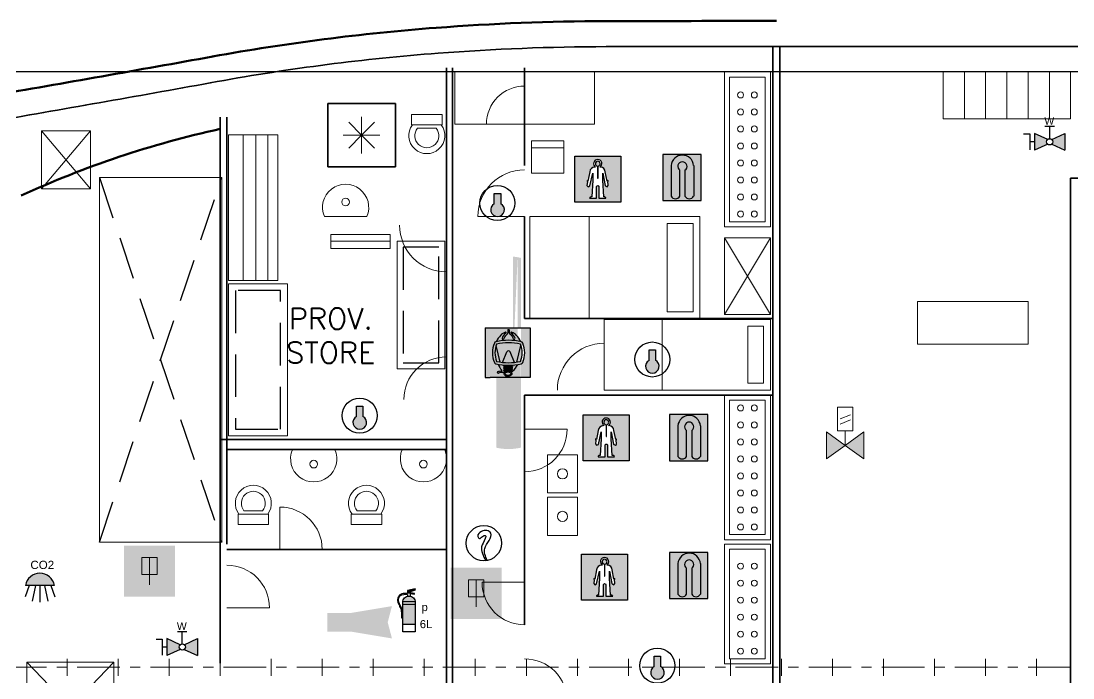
# Model space of a CAD drawing. Header units: millimetres. Extents: x -5000 to 92500, y -73000 to 27580.
# Drawn here: x 5459 to 17827, y -27125 to -19401 of the extents above; entities that cross this region are included whole.
import ezdxf
from ezdxf.enums import TextEntityAlignment as Align

# ---------------------------------------------------------------- set-up
doc = ezdxf.new("R2010")
doc.units = ezdxf.units.MM
doc.linetypes.add('CENTER_S', pattern=[860, 500, -120, 120, -120])
doc.linetypes.add('DASHED_S', pattern=[750, 500, -250])
for name, color, linetype, lineweight in [('CENTER', 1, 'CENTER_S', 18), ('DASHED', 8, 'DASHED_S', 25), ('DETAIL', 9, 'Continuous', 13), ('DOOR', 4, 'Continuous', 18), ('FRAMES', 7, 'Continuous', 18), ('HULL', 7, 'Continuous', 50), ('STAIR', 6, 'Continuous', 18), ('STRUCT', 7, 'Continuous', 35), ('SYM-FF', 1, 'Continuous', 18), ('SYM-LSA', 3, 'Continuous', 18), ('TEXT', 7, 'Continuous', 18)]:
    doc.layers.add(name, color=color, linetype=linetype, lineweight=lineweight)
for name, color, linetype in [('dotted', 140, 'Continuous'), ('FIRE LINE', 1, 'Continuous'), ('HATCH', 1, 'Continuous'), ('INER2', 151, 'Continuous'), ('out line', 230, 'Continuous'), ('SYMBOL', 31, 'Continuous'), ('VENT', 210, 'Continuous')]:
    doc.layers.add(name, color=color, linetype=linetype)
doc.styles.add('ARIAL', font='arial.ttf')
doc.styles.add('ROMANS', font='romans.shx')
picture_1 = doc.add_image_def('image1.png', size_in_pixel=(1175, 900))
picture_2 = doc.add_image_def('image6.png', size_in_pixel=(4825, 900))

# ---------------------------------------------------------------- blocks, each defined once
blk = doc.blocks.new('C0')
at = {"layer": 'HATCH'}
blk.add_hatch(color=253, dxfattribs=at).paths.add_polyline_path([(1941.967, -4087.553), (1942.782, -4087.553, 0.842142)])
at = {"layer": 'dotted', "color": 6}
for p, q in [((1942.07, -4087.553), (1941.958, -4087.873)), ((1942.782, -4087.553), (1941.967, -4087.553)), ((1942.249, -4087.553), (1942.154, -4087.997)), ((1942.375, -4087.553), (1942.375, -4088.027)), ((1942.501, -4087.553), (1942.6, -4087.997)), ((1942.68, -4087.553), (1942.792, -4087.873))]:
    blk.add_line(p, q, dxfattribs=at)
blk.add_arc((1942.375, -4087.623), 0.414, 9.7957, 170.2043, dxfattribs=at)
at = {"layer": 'dotted', "color": 6, "style": 'ARIAL'}
blk.add_text('CO2', height=0.233, dxfattribs=at).set_placement((1942.108, -4087.088))
blk = doc.blocks.new('FPR-SPACE PROTECTED BY CO2')
at = {"layer": 'VENT', "color": 6, "xscale": 0.45989954711139, "yscale": 0.45989954711139}
blk.add_blockref('C0', (-893.297, 1879.866), dxfattribs=at)
blk = doc.blocks.new('hyd')
at = {"layer": 'FIRE LINE'}
for color, points in [(1, [(1942.494, -4114.805), (1942.122, -4114.633), (1942.122, -4115.111), (1942.494, -4114.939, -0.219445), (1942.463, -4114.872, -0.219445)]), (80, [(1942.608, -4114.805, -0.219445), (1942.639, -4114.872, -0.219445), (1942.608, -4114.939), (1942.981, -4115.111), (1942.981, -4114.633)])]:
    blk.add_hatch(color=color, dxfattribs=at).paths.add_polyline_path(points)
at = {"layer": 'dotted', "color": 6}
for p, q in [((1941.816, -4114.646), (1941.99, -4114.646)), ((1941.99, -4114.646), (1941.99, -4115.098)), ((1942.122, -4114.633), (1942.122, -4115.111)), ((1942.495, -4114.805), (1942.122, -4114.633)), ((1942.418, -4114.43), (1942.686, -4114.43)), ((1942.552, -4114.784), (1942.552, -4114.43)), ((1942.609, -4114.805), (1942.981, -4114.633)), ((1942.981, -4114.633), (1942.981, -4115.111)), ((1942.109, -4114.872), (1941.99, -4114.872)), ((1942.495, -4114.939), (1942.122, -4115.111)), ((1942.609, -4114.939), (1942.981, -4115.111))]:
    blk.add_line(p, q, dxfattribs=at)
blk.add_circle((1942.552, -4114.872), 0.088, dxfattribs=at)
at = {"layer": 'dotted', "color": 6, "style": 'ARIAL'}
blk.add_text('W', height=0.212, dxfattribs=at).set_placement((1942.4, -4114.388))
blk = doc.blocks.new('FPR-WATER FIRE HYDRANT')
at = {"layer": 'VENT', "color": 2, "xscale": 0.45989954711139, "yscale": 0.45989954711139}
blk.add_blockref('hyd', (-893.308, 1892.371), dxfattribs=at)
blk = doc.blocks.new('ES')
at = {"layer": 'INER2'}
h = blk.add_hatch(color=80, dxfattribs=at)
h.paths.add_polyline_path([(-2246.813, -1004.016), (-2247.461, -1004.016), (-2247.461, -1004.11, -0.745878), (-2247.4, -1004.323), (-2247.381, -1004.323, -0.396303), (-2247.252, -1004.457), (-2247.197, -1004.716), (-2247.173, -1004.698), (-2247.173, -1004.716), (-2247.181, -1004.743), (-2247.17, -1004.826, -0.213975), (-2247.178, -1004.852), (-2247.2, -1004.877), (-2247.239, -1004.859, -0.173132), (-2247.255, -1004.843), (-2247.324, -1004.497), (-2247.324, -1004.693), (-2247.294, -1005.167), (-2247.266, -1005.167, -0.414214), (-2247.233, -1005.201), (-2247.233, -1005.204), (-2247.428, -1005.204), (-2247.428, -1004.879, 0.414214), (-2247.461, -1004.846), (-2247.461, -1005.312), (-2246.813, -1005.312)])
h.paths.add_polyline_path([(-2247.544, -1004.323), (-2247.525, -1004.323, -0.753356), (-2247.461, -1004.11), (-2247.461, -1004.016), (-2248.109, -1004.016), (-2248.109, -1005.312), (-2247.461, -1005.312), (-2247.461, -1004.846, 0.433898), (-2247.497, -1004.879), (-2247.497, -1005.204), (-2247.692, -1005.204), (-2247.692, -1005.201, -0.414214), (-2247.659, -1005.167), (-2247.631, -1005.167), (-2247.601, -1004.693), (-2247.601, -1004.497), (-2247.686, -1004.854), (-2247.736, -1004.877), (-2247.768, -1004.84), (-2247.755, -1004.743), (-2247.763, -1004.716), (-2247.763, -1004.698), (-2247.739, -1004.716), (-2247.69, -1004.457, -0.371875)])
h.paths.add_polyline_path([(-2247.461, -1004.155, 0.961276), (-2247.469, -1004.297), (-2247.469, -1004.632), (-2247.461, -1004.632)])
h.paths.add_polyline_path([(-2247.461, -1004.155), (-2247.461, -1004.632), (-2247.456, -1004.632), (-2247.456, -1004.297, 0.946434)])
at = {"layer": 'dotted', "color": 6}
blk.add_line((-2247.69, -1005.203), (-2247.495, -1005.203), dxfattribs=at)
blk.add_lwpolyline([(-2248.108, -1005.311), (-2248.108, -1004.015), (-2246.812, -1004.015), (-2246.812, -1005.311)], close=True, dxfattribs=at)
for points in [[(-2247.198, -1004.876), (-2247.176, -1004.851, 0.213975), (-2247.168, -1004.825), (-2247.179, -1004.742), (-2247.172, -1004.715), (-2247.172, -1004.697), (-2247.195, -1004.715), (-2247.25, -1004.456, 0.396303), (-2247.379, -1004.322), (-2247.398, -1004.322, 3.422223), (-2247.523, -1004.322), (-2247.543, -1004.322, 0.371875), (-2247.689, -1004.456), (-2247.737, -1004.715), (-2247.761, -1004.697), (-2247.761, -1004.715), (-2247.753, -1004.742), (-2247.766, -1004.839), (-2247.734, -1004.876), (-2247.684, -1004.853), (-2247.6, -1004.496), (-2247.6, -1004.692), (-2247.63, -1005.166), (-2247.657, -1005.166, 0.414214), (-2247.69, -1005.2), (-2247.69, -1005.203), (-2247.495, -1005.203), (-2247.495, -1004.878, -0.414214), (-2247.462, -1004.845), (-2247.46, -1004.845, -0.414214), (-2247.426, -1004.878), (-2247.426, -1005.203), (-2247.231, -1005.203), (-2247.231, -1005.2, 0.414214), (-2247.264, -1005.166), (-2247.292, -1005.166), (-2247.322, -1004.692), (-2247.322, -1004.496), (-2247.253, -1004.842, 0.173132), (-2247.237, -1004.858)], [(-2247.454, -1004.631), (-2247.454, -1004.296, 21.146031), (-2247.467, -1004.296), (-2247.467, -1004.631)]]:
    blk.add_lwpolyline(points, format="xyb", close=True, dxfattribs=at)
blk = doc.blocks.new('FPR-IMMERSION SUIT')
at = {"layer": 'dotted', "color": 1, "xscale": 0.45989954711139, "yscale": 0.45989954711139}
blk.add_blockref('ES', (1033.606, 462.044), dxfattribs=at)
blk = doc.blocks.new('RELIEF_VALVE')
at = {"true_color": 0xe1232d}
h = blk.add_hatch(color=7, dxfattribs=at)
h.dxf.hatch_style = 1
h.paths.add_polyline_path([(-220, 30), (0, -130), (-220, -290)])
at = {"true_color": 0x6eb432}
h = blk.add_hatch(color=7, dxfattribs=at)
h.dxf.hatch_style = 1
h.paths.add_polyline_path([(220, 30), (0, -130), (220, -290)])
for p, q in [((-60, 180), (60, 230)), ((-60, 120), (60, 170)), ((0, -130), (0, 40))]:
    blk.add_line(p, q)
for points in [[(-90, 40), (90, 40), (90, 320), (-90, 320)], [(-220, 30), (0, -130), (-220, -290)], [(220, 30), (0, -130), (220, -290)]]:
    blk.add_lwpolyline(points, close=True)
blk = doc.blocks.new('FIRE_ALARM_HORN')
at = {"true_color": 0xe1232d}
h = blk.add_hatch(color=7, dxfattribs=at)
h.dxf.hatch_style = 1
h.paths.add_polyline_path([(-380, -110), (-380, 110), (-100, 110), (380, 190), (330, 0), (380, -190), (-100, -110)])
blk = doc.blocks.new('heat detector')
at = {"layer": 'INER2'}
blk.add_hatch(color=242, dxfattribs=at).paths.add_polyline_path([(3383.561, -6499.341), (3383.561, -6499.133), (3383.431, -6499.133), (3383.431, -6499.343, 4.002369)])
at = {"layer": 'INER2', "color": 240}
blk.add_lwpolyline([(3383.431, -6499.343), (3383.431, -6499.133), (3383.561, -6499.133), (3383.561, -6499.341)], dxfattribs=at)
at = {"layer": 'INER2', "color": 7}
blk.add_circle((3383.495, -6499.326), 0.352, dxfattribs=at)
at = {"layer": 'INER2', "color": 240}
blk.add_arc((3383.498, -6499.463), 0.137, 118.8949, 62.7819, dxfattribs=at)
blk = doc.blocks.new('FPR-TEMPERATURE DETECTOR')
at = {"layer": 'INER2', "color": 3, "xscale": 0.64519499421843, "yscale": 0.64519499421843}
blk.add_blockref('heat detector', (-2183.014, 4193.332), dxfattribs=at)
blk = doc.blocks.new('SM')
at = {"layer": 'dotted', "color": 6}
blk.add_circle((1942.533, -4084.514), 0.497, dxfattribs=at)
blk.add_spline([(1942.625, -4085.002), (1942.557, -4084.663), (1942.684, -4084.436), (1942.73, -4084.229), (1942.622, -4084.157), (1942.464, -4084.188), (1942.365, -4084.322), (1942.408, -4084.384), (1942.498, -4084.325), (1942.582, -4084.303), (1942.575, -4084.381), (1942.47, -4084.616), (1942.59, -4085.008)], degree=3, dxfattribs=at)
blk = doc.blocks.new('FPR-SMOKE DETECTOR')
at = {"layer": 'VENT', "color": 6, "xscale": 0.45989954711139, "yscale": 0.45989954711139}
blk.add_blockref('SM', (-893.37, 1878.466), dxfattribs=at)
blk = doc.blocks.new('POW 6KG')
at = {"layer": 'SYMBOL'}
h = blk.add_hatch(color=256, dxfattribs=at)
edge = h.paths.add_edge_path()
edge.add_line((-2247.42, -963.619), (-2247.303, -963.631))
edge.add_line((-2247.303, -963.631), (-2247.303, -963.619))
edge.add_line((-2247.303, -963.619), (-2247.42, -963.597))
edge.add_line((-2247.42, -963.597), (-2247.42, -963.559))
edge.add_line((-2247.42, -963.559), (-2247.279, -963.514))
edge.add_line((-2247.279, -963.514), (-2247.29, -963.483))
edge.add_line((-2247.29, -963.483), (-2247.501, -963.528))
edge.add_line((-2247.501, -963.528), (-2247.501, -963.615))
h = blk.add_hatch(color=1, dxfattribs=at)
edge = h.paths.add_edge_path()
edge.add_line((-2247.284, -963.924), (-2247.634, -963.924))
edge.add_line((-2247.634, -963.924), (-2247.634, -964.082))
edge.add_arc((-2248.466, -964.172), 0.837, 353.7735, 366.2265, ccw=False)
edge.add_line((-2247.634, -964.263), (-2247.634, -964.482))
edge.add_line((-2247.634, -964.482), (-2247.284, -964.482))
edge.add_line((-2247.284, -964.482), (-2247.284, -963.924))
h.paths.add_polyline_path([(-2247.284, -964.696), (-2247.634, -964.696)])
edge = h.paths.add_edge_path()
edge.add_arc((-2247.459, -963.864), 0.175, 90, 172.15)
edge.add_line((-2247.632, -963.84), (-2247.285, -963.84))
edge.add_arc((-2247.459, -963.864), 0.175, 7.85, 90)
at = {"layer": 'dotted', "color": 6}
for points in [[(-2247.29, -963.483), (-2247.501, -963.528)], [(-2247.501, -963.526), (-2247.501, -963.613)], [(-2247.42, -963.559), (-2247.279, -963.513)], [(-2247.42, -963.595), (-2247.42, -963.557)], [(-2247.279, -963.513), (-2247.29, -963.483)], [(-2247.634, -963.839), (-2247.287, -963.839)], [(-2247.501, -963.639), (-2247.501, -963.693)], [(-2247.303, -963.617), (-2247.42, -963.595)], [(-2247.42, -963.617), (-2247.303, -963.629)], [(-2247.42, -963.693), (-2247.42, -963.617)], [(-2247.303, -963.629), (-2247.303, -963.617)], [(-2247.285, -963.924), (-2247.636, -963.924)], [(-2247.67, -964.302), (-2247.643, -964.302)], [(-2247.636, -964.482), (-2247.285, -964.482)]]:
    blk.add_lwpolyline(points, dxfattribs=at)
blk.add_lwpolyline([(-2247.285, -964.695), (-2247.636, -964.695), (-2247.636, -963.863, -0.414214), (-2247.46, -963.688), (-2247.46, -963.688, -0.414214), (-2247.285, -963.863)], format="xyb", close=True, dxfattribs=at)
blk.add_lwpolyline([(-2247.501, -963.693, -0.106872), (-2247.42, -963.693)], format="xyb", dxfattribs=at)
for points, knots in [([(-2247.501, -963.613), (-2247.514, -963.612), (-2247.527, -963.611), (-2247.568, -963.609), (-2247.595, -963.609), (-2247.649, -963.617), (-2247.676, -963.625), (-2247.712, -963.647), (-2247.724, -963.658), (-2247.745, -963.681), (-2247.753, -963.694), (-2247.769, -963.724), (-2247.776, -963.742), (-2247.782, -963.778), (-2247.783, -963.796), (-2247.777, -963.847), (-2247.767, -963.878), (-2247.746, -963.928), (-2247.736, -963.948), (-2247.719, -963.986), (-2247.71, -964.004), (-2247.696, -964.041), (-2247.689, -964.06), (-2247.68, -964.099), (-2247.677, -964.119), (-2247.67, -964.181), (-2247.669, -964.224), (-2247.67, -964.279), (-2247.67, -964.29), (-2247.67, -964.302)], [0.027104, 0.027104, 0.027104, 0.027104, 0.680846, 0.680846, 2.042538, 2.042538, 3.40423, 3.40423, 4.126415, 4.126415, 4.848601, 4.848601, 5.718136, 5.718136, 6.587672, 6.587672, 8.218711, 8.218711, 9.364028, 9.364028, 10.509345, 10.509345, 11.716642, 11.716642, 12.923939, 12.923939, 15.338534, 15.338534, 15.957922, 15.957922, 15.957922, 15.957922]), ([(-2247.643, -964.302), (-2247.642, -964.217), (-2247.64, -964.092), (-2247.717, -963.926), (-2247.781, -963.79), (-2247.688, -963.628), (-2247.575, -963.635), (-2247.501, -963.639)], [0, 0, 0, 0, 297.944458, 438.105277, 661.865253, 788.691466, 1028.865984, 1028.865984, 1028.865984, 1028.865984])]:
    blk.add_open_spline(points, degree=3, knots=knots, dxfattribs=at)
at = {"layer": 'dotted', "color": 6, "style": 'ARIAL'}
for s, height, p in [('p', 0.226, (-2247.106, -964.11)), ('6L', 0.2257, (-2247.155, -964.591))]:
    blk.add_text(s, height=height, dxfattribs=at).set_placement(p)
blk = doc.blocks.new('FPR-FIRE EXTINGUISHER (POWDER)')
at = {"layer": 'dotted', "color": 51, "xscale": 0.45989954711139, "yscale": 0.45989954711139}
blk.add_blockref('POW 6KG', (1033.573, 443.384), dxfattribs=at)
blk = doc.blocks.new('EEB DEVICE')
h = blk.add_hatch(color=102)
h.paths.add_polyline_path([(-2246.729, -957.206), (-2247.994, -957.206), (-2247.994, -958.606), (-2247.852, -958.606), (-2246.871, -958.606), (-2246.729, -958.606)])
edge = h.paths.add_edge_path()
edge.add_arc((-2247.336, -959.091), 1.535, 282.7974, 283.439, ccw=False)
edge.add_arc((-2246.994, -957.66), 0.0636, 283.439, 336.9608, ccw=False)
edge.add_arc((-2247.58, -957.91), 0.701, 336.9608, 360, ccw=False)
edge.add_arc((-2247.58, -957.91), 0.701, 360, 383.0392, ccw=False)
edge.add_arc((-2246.994, -958.159), 0.0636, 23.0392, 76.561, ccw=False)
edge.add_arc((-2247.336, -956.729), 1.535, 76.561, 80.3432, ccw=False)
edge.add_arc((-2247.556, -958.024), 0.525, 24.4443, 51.1224, ccw=False)
edge.add_arc((-2247.241, -958.415), 0.0228, 51.1224, 129.7385, ccw=False)
at = {"layer": 'SYMBOL'}
h = blk.add_hatch(color=256, dxfattribs=at)
edge = h.paths.add_edge_path()
edge.add_arc((-2247.336, -956.729), 1.535, 80.3432, 85.3109, ccw=False)
edge.add_line((-2247.21, -958.258), (-2247.217, -958.299))
h = blk.add_hatch(color=256, dxfattribs=at)
edge = h.paths.add_edge_path()
edge.add_arc((-2247.671, -957.909), 0.745, 24.9546, 41.0689)
edge.add_arc((-2247.336, -957.611), 0.296, 40.2148, 72.7798)
edge.add_arc((-2247.253, -957.343), 0.0161, 72.7798, 239.3661)
edge.add_arc((-2247.381, -957.559), 0.235, 300.6339, 346.1202, ccw=False)
edge.add_arc((-2247.176, -957.508), 0.0236, 346.1202, 523.1967, ccw=False)
edge.add_arc((-2247.423, -957.583), 0.235, 16.8033, 57.7271)
edge.add_arc((-2247.276, -957.35), 0.0407, 122.2729, 180, ccw=False)
edge.add_line((-2247.317, -957.35), (-2247.317, -957.267))
edge.add_arc((-2247.328, -957.267), 0.0114, 0, 90)
edge.add_line((-2247.328, -957.256), (-2247.343, -957.256))
edge.add_arc((-2247.343, -957.267), 0.0114, 90, 180)
edge.add_line((-2247.355, -957.267), (-2247.355, -957.35))
edge.add_arc((-2247.396, -957.35), 0.0407, 360, 417.7271, ccw=False)
edge.add_arc((-2247.249, -957.583), 0.235, 122.2729, 163.1967)
edge.add_arc((-2247.496, -957.508), 0.0236, 16.8033, 193.8798, ccw=False)
edge.add_arc((-2247.291, -957.559), 0.235, 193.8798, 239.3661, ccw=False)
edge.add_arc((-2247.419, -957.343), 0.0161, 300.6339, 467.2202)
edge.add_arc((-2247.336, -957.611), 0.296, 107.2202, 139.7852)
edge.add_arc((-2247, -957.909), 0.745, 138.9311, 155.0454)
edge.add_arc((-2247.336, -959.091), 1.535, 257.2026, 270, ccw=False)
edge.add_arc((-2247.336, -959.091), 1.535, 270, 282.7974, ccw=False)
h = blk.add_hatch(color=256, dxfattribs=at)
h.paths.add_polyline_path([(-2247.504, -958.181, 0.028926), (-2247.336, -958.19, 0.028926), (-2247.167, -958.181), (-2247.289, -957.887, 0.666938), (-2247.382, -957.887)])
h.paths.add_polyline_path([(-2247.684, -957.702, 0.084667), (-2247.719, -957.91, 0.098986), (-2247.671, -958.151, 0.017455), (-2247.571, -958.171)])
h.paths.add_polyline_path([(-2246.952, -957.91, 0.084667), (-2246.988, -957.702), (-2247.101, -958.171, 0.017455), (-2247.001, -958.151, 0.098986)])
at = {"layer": 'dotted', "color": 6}
for p, q in [((-2247.993, -957.206), (-2246.728, -957.206)), ((-2247.993, -957.206), (-2247.993, -958.606)), ((-2247.354, -957.267), (-2247.354, -957.35)), ((-2247.342, -957.256), (-2247.327, -957.256)), ((-2247.316, -957.267), (-2247.316, -957.35)), ((-2246.728, -957.206), (-2246.728, -958.606)), ((-2247.57, -958.172), (-2247.683, -957.702)), ((-2247.503, -958.181), (-2247.381, -957.888)), ((-2247.166, -958.181), (-2247.288, -957.888)), ((-2247.1, -958.172), (-2246.987, -957.702)), ((-2247.469, -958.29), (-2247.469, -958.258)), ((-2247.469, -958.325), (-2247.469, -958.315)), ((-2247.469, -958.368), (-2247.469, -958.358)), ((-2247.468, -958.414), (-2247.468, -958.403)), ((-2247.231, -958.406), (-2247.232, -958.415)), ((-2247.226, -958.374), (-2247.225, -958.364)), ((-2247.221, -958.331), (-2247.221, -958.321)), ((-2247.216, -958.299), (-2247.209, -958.258)), ((-2247.993, -958.606), (-2247.851, -958.606)), ((-2246.87, -958.606), (-2247.851, -958.606)), ((-2246.728, -958.606), (-2246.87, -958.606))]:
    blk.add_line(p, q, dxfattribs=at)
for points in [[(-2247.735, -958.184, 0.237873), (-2247.691, -958.221, 0.058706), (-2247.335, -958.263, 0.058706), (-2246.978, -958.221, 0.237873), (-2246.934, -958.184, 0.100868), (-2246.878, -957.91, 0.100868), (-2246.934, -957.636, 0.237873), (-2246.978, -957.599, 0.058706), (-2247.335, -957.557, 0.058706), (-2247.691, -957.599, 0.237873), (-2247.735, -957.636, 0.100868), (-2247.791, -957.91, 0.100868)], [(-2247.67, -958.152, 0.0579), (-2247.335, -958.191, 0.0579), (-2246.999, -958.152, 0.098986), (-2246.951, -957.91, 0.098986), (-2246.999, -957.669, 0.0579), (-2247.335, -957.63, 0.0579), (-2247.67, -957.669, 0.098986), (-2247.718, -957.91, 0.098986)]]:
    blk.add_lwpolyline(points, format="xyb", close=True, dxfattribs=at)
for centre, radius, start, end in [((-2247.335, -957.611), 0.296, 107.2202, 139.7852), ((-2247.418, -957.343), 0.0161, 300.6339, 107.2202), ((-2247.342, -957.267), 0.0114, 90, 180), ((-2247.327, -957.267), 0.0114, 0, 90), ((-2247.252, -957.343), 0.0161, 72.7798, 239.3661), ((-2247.335, -957.611), 0.296, 40.2148, 72.7798), ((-2246.999, -957.909), 0.745, 138.9311, 155.0454), ((-2247.495, -957.508), 0.0236, 166.1202, 343.1967), ((-2247.29, -957.559), 0.235, 120.6339, 166.1202), ((-2247.247, -957.583), 0.235, 122.2729, 163.1967), ((-2247.394, -957.35), 0.0407, 302.2729, 0), ((-2247.275, -957.35), 0.0407, 180, 237.7271), ((-2247.422, -957.583), 0.235, 16.8033, 57.7271), ((-2247.379, -957.559), 0.235, 13.8798, 59.3661), ((-2247.175, -957.508), 0.0236, 196.8033, 13.8798), ((-2247.67, -957.909), 0.745, 24.9546, 41.0689), ((-2247.335, -957.907), 0.0506, 22.5984, 157.4016), ((-2247.627, -958.465), 0.0245, 131.4019, 303.6254), ((-2247.638, -958.453), 0.00886, 110.2386, 131.4019), ((-2247.577, -958.618), 0.185, 80.8751, 110.2386), ((-2246.913, -957.909), 0.787, 204.5094, 218.6737), ((-2247.514, -958.717), 0.252, 88.654, 113.1759), ((-2247.544, -958.414), 0.022, 260.8751, 38.6737), ((-2247.507, -958.401), 0.0639, 268.654, 318.3835), ((-2247.464, -958.315), 0.00504, 113.8279, 180.4862), ((-2247.464, -958.325), 0.00504, 180.4862, 294.7687), ((-2247.464, -958.357), 0.00504, 118.6274, 180.4862), ((-2247.464, -958.368), 0.00504, 180.4862, 300.1175), ((-2247.463, -958.403), 0.00504, 126.7251, 180.4862), ((-2247.463, -958.414), 0.00504, 180.4862, 309.4368), ((-2247.24, -958.415), 0.0228, 230.2615, 308.8776), ((-2247.238, -958.414), 0.00642, 230.1003, 352.2772), ((-2247.231, -958.373), 0.00504, 237.2063, 352.2772), ((-2247.236, -958.406), 0.00504, 352.2772, 51.5145), ((-2247.227, -958.331), 0.00504, 241.5522, 0), ((-2247.23, -958.363), 0.00504, 352.2772, 58.4878), ((-2247.555, -958.025), 0.525, 308.8776, 335.5557), ((-2247.227, -958.321), 0.00504, 0, 62.5298)]:
    blk.add_arc(centre, radius, start, end, dxfattribs=at)
blk.add_ellipse((-2247.351, -958.499), major_axis=(0.0818, 0), ratio=0.603752, dxfattribs=at)
for points, knots in [([(-2247.216, -958.299), (-2247.245, -958.284), (-2247.273, -958.276), (-2247.338, -958.266), (-2247.375, -958.266), (-2247.431, -958.277), (-2247.45, -958.282), (-2247.469, -958.29)], [7.148644, 7.148644, 7.148644, 7.148644, 7.583437, 7.583437, 8.173653, 8.173653, 8.461241, 8.461241, 8.461241, 8.461241]), ([(-2247.224, -958.316), (-2247.254, -958.301), (-2247.284, -958.293), (-2247.351, -958.285), (-2247.389, -958.286), (-2247.44, -958.3), (-2247.453, -958.304), (-2247.466, -958.31)], [7.146617, 7.146617, 7.146617, 7.146617, 7.643057, 7.643057, 8.27089, 8.27089, 8.485175, 8.485175, 8.485175, 8.485175]), ([(-2247.227, -958.359), (-2247.228, -958.358), (-2247.229, -958.357), (-2247.267, -958.335), (-2247.304, -958.327), (-2247.378, -958.324), (-2247.416, -958.329), (-2247.457, -958.348), (-2247.462, -958.351), (-2247.466, -958.353)], [7.053159, 7.053159, 7.053159, 7.053159, 7.073403, 7.073403, 7.78673, 7.78673, 8.500057, 8.500057, 8.587709, 8.587709, 8.587709, 8.587709]), ([(-2247.232, -958.402), (-2247.242, -958.394), (-2247.251, -958.389), (-2247.284, -958.373), (-2247.307, -958.367), (-2247.356, -958.362), (-2247.38, -958.364), (-2247.425, -958.375), (-2247.447, -958.384), (-2247.466, -958.399)], [6.93153, 6.93153, 6.93153, 6.93153, 7.164429, 7.164429, 7.705806, 7.705806, 8.247183, 8.247183, 8.740097, 8.740097, 8.740097, 8.740097]), ([(-2247.24, -958.499), (-2247.24, -958.487), (-2247.244, -958.474), (-2247.257, -958.455), (-2247.266, -958.446), (-2247.299, -958.425), (-2247.329, -958.419), (-2247.388, -958.422), (-2247.417, -958.43), (-2247.45, -958.459), (-2247.459, -958.473), (-2247.465, -958.506), (-2247.46, -958.524), (-2247.44, -958.55), (-2247.427, -958.559), (-2247.384, -958.579), (-2247.349, -958.581), (-2247.296, -958.57), (-2247.276, -958.561), (-2247.249, -958.534), (-2247.24, -958.517), (-2247.24, -958.499)], [0, 0, 0, 0, 0.379825, 0.379825, 0.75965, 0.75965, 1.645797, 1.645797, 2.531943, 2.531943, 3.045577, 3.045577, 3.559212, 3.559212, 4.072846, 4.072846, 5.060809, 5.060809, 5.725486, 5.725486, 6.283185, 6.283185, 6.283185, 6.283185]), ([(-2247.229, -958.336), (-2247.262, -958.318), (-2247.295, -958.31), (-2247.365, -958.304), (-2247.403, -958.307), (-2247.448, -958.323), (-2247.455, -958.326), (-2247.462, -958.329)], [7.123347, 7.123347, 7.123347, 7.123347, 7.712327, 7.712327, 8.383343, 8.383343, 8.507126, 8.507126, 8.507126, 8.507126]), ([(-2247.234, -958.377), (-2247.238, -958.375), (-2247.242, -958.372), (-2247.28, -958.352), (-2247.315, -958.345), (-2247.386, -958.344), (-2247.421, -958.351), (-2247.457, -958.37), (-2247.459, -958.371), (-2247.461, -958.372)], [7.029225, 7.029225, 7.029225, 7.029225, 7.115525, 7.115525, 7.847612, 7.847612, 8.579699, 8.579699, 8.618124, 8.618124, 8.618124, 8.618124]), ([(-2247.242, -958.419), (-2247.254, -958.409), (-2247.267, -958.402), (-2247.303, -958.387), (-2247.328, -958.383), (-2247.378, -958.383), (-2247.404, -958.388), (-2247.438, -958.403), (-2247.45, -958.41), (-2247.46, -958.418)], [6.909782, 6.909782, 6.909782, 6.909782, 7.254871, 7.254871, 7.870801, 7.870801, 8.486731, 8.486731, 8.789435, 8.789435, 8.789435, 8.789435]), ([(-2247.254, -958.433), (-2247.265, -958.424), (-2247.277, -958.418), (-2247.31, -958.404), (-2247.334, -958.401), (-2247.381, -958.402), (-2247.404, -958.407), (-2247.438, -958.424), (-2247.45, -958.432), (-2247.459, -958.443)], [6.913286, 6.913286, 6.913286, 6.913286, 7.277458, 7.277458, 7.904956, 7.904956, 8.543937, 8.543937, 8.927274, 8.927274, 8.927274, 8.927274])]:
    blk.add_open_spline(points, degree=3, knots=knots, dxfattribs=at)
blk = doc.blocks.new('FPR-EMERGENCY ESCAPE B.DEVICE')
at = {"layer": 'dotted', "color": 51, "xscale": 0.45989954711139, "yscale": 0.45989954711139}
blk.add_blockref('EEB DEVICE', (1033.56, 440.541), dxfattribs=at)
blk = doc.blocks.new('LJ')
at = {"layer": 'dotted'}
blk.add_hatch(color=51, dxfattribs=at).paths.add_polyline_path([(-2247.773, -989.98), (-2247.773, -990.848, 0.557077), (-2247.527, -990.848), (-2247.527, -990.115, -3.322169), (-2247.384, -990.115), (-2247.384, -990.848, 0.557077), (-2247.137, -990.848), (-2247.137, -989.98, 0.92057)])
at = {"layer": 'out line'}
h = blk.add_hatch(color=80, dxfattribs=at)
h.paths.add_polyline_path([(-2248.007, -990.966), (-2246.926, -990.966), (-2246.926, -989.667), (-2248.007, -989.667)])
h.paths.add_polyline_path([(-2247.137, -989.98), (-2247.137, -990.848, -0.557077), (-2247.384, -990.848), (-2247.384, -990.115, 3.322169), (-2247.527, -990.115), (-2247.527, -990.848, -0.557077), (-2247.773, -990.848), (-2247.773, -989.98, -0.92057)])
at = {"layer": 'dotted', "color": 6}
for p, q in [((-2246.925, -989.666), (-2248.005, -989.666)), ((-2248.005, -989.666), (-2248.005, -990.965)), ((-2246.925, -990.965), (-2246.925, -989.666)), ((-2247.771, -989.979), (-2247.771, -990.847)), ((-2247.525, -990.847), (-2247.525, -990.114)), ((-2247.382, -990.114), (-2247.382, -990.847)), ((-2247.135, -989.979), (-2247.135, -990.847)), ((-2248.005, -990.965), (-2246.925, -990.965))]:
    blk.add_line(p, q, dxfattribs=at)
for centre, radius, start, end in [((-2247.453, -990.006), 0.319, 4.7365, 175.2635), ((-2247.453, -990.006), 0.13, 303.5045, 236.4955), ((-2247.648, -990.77), 0.145, 211.7577, 328.2423), ((-2247.259, -990.77), 0.145, 211.7577, 328.2423)]:
    blk.add_arc(centre, radius, start, end, dxfattribs=at)
blk = doc.blocks.new('FPR-LIFE JAKET')
at = {"layer": 'dotted', "color": 51, "xscale": 0.45989954711139, "yscale": 0.45989954711139}
blk.add_blockref('LJ', (1033.608, 455.446), dxfattribs=at)
blk = doc.blocks.new('MANUAL_CALL_POINT')
at = {"true_color": 0xe1232d}
h = blk.add_hatch(color=7, dxfattribs=at)
h.dxf.hatch_style = 1
h.paths.add_polyline_path([(-300, -300), (300, -300), (300, 300), (-300, 300)])
blk.add_line((0, 160), (0, -160))
blk.add_lwpolyline([(-90, -40), (90, -40), (90, 160), (-90, 160)], close=True)

msp = doc.modelspace()

# ---------------------------------------------------------------- linework, layer by layer
at = {"layer": 'CENTER'}
msp.add_line((-4200, -27000), (88200, -27000), dxfattribs=at)
at = {"layer": 'DASHED'}
for p, q in [((11380, -20615), (11380, -20000)), ((9860, -20370), (9065, -20370)), ((9065, -20370), (9065, -21115)), ((9860, -21115), (9860, -20370)), ((9065, -21115), (9860, -21115)), ((6380, -25530), (7820, -21240)), ((6380, -21240), (7820, -25530)), ((10370, -22060), (9950, -22060)), ((9950, -22060), (9950, -23420)), ((10370, -23420), (10370, -22060)), ((8510, -22570), (7980, -22570)), ((7980, -22570), (7980, -24200)), ((8510, -24200), (8510, -22570)), ((9950, -23420), (10370, -23420)), ((7980, -24200), (8510, -24200))]:
    msp.add_line(p, q, dxfattribs=at)
at = {"layer": 'DETAIL'}
for p, q in [((12200, -20000), (10560, -20000)), ((10560, -20000), (10560, -20615)), ((12200, -20615), (12200, -20000)), ((14270, -20000), (13730, -20000)), ((13730, -20000), (13730, -21820)), ((14270, -21820), (14270, -20000)), ((14210, -20060), (13790, -20060)), ((13790, -20060), (13790, -21760)), ((14210, -21760), (14210, -20060)), ((11380, -20615), (11380, -20165)), ((9462, -20742), (9462, -20528)), ((10050, -20500), (10410, -20500)), ((10050, -20620), (10050, -20500)), ((10410, -20500), (10410, -20620)), ((9462, -20742), (9311, -20591)), ((9462, -20742), (9614, -20591)), ((10410, -20620), (10050, -20620)), ((10060, -20620), (10400, -20620)), ((10560, -20615), (12200, -20615)), ((6275, -20690), (5700, -20690)), ((5700, -20690), (5700, -21375)), ((5700, -21375), (6275, -20690)), ((5700, -20690), (6275, -21375)), ((6275, -21375), (6275, -20690)), ((8480, -20740), (7900, -20740)), ((7900, -20740), (7900, -22450)), ((8070, -22450), (8070, -20740)), ((8220, -22450), (8220, -20740)), ((8360, -22450), (8360, -20740)), ((8480, -22450), (8480, -20740)), ((9462, -20742), (9248, -20742)), ((9462, -20742), (9311, -20894)), ((9462, -20742), (9677, -20742)), ((9462, -20742), (9462, -20957)), ((9462, -20742), (9614, -20894)), ((10120, -20660), (10340, -20660)), ((11840, -20810), (11460, -20810)), ((11460, -20810), (11460, -21190)), ((11460, -20890), (11840, -20890)), ((11840, -21190), (11840, -20810)), ((7820, -21240), (6380, -21240)), ((6380, -21240), (6380, -25530)), ((7820, -25530), (7820, -21240)), ((11460, -21190), (11840, -21190)), ((5700, -21375), (6275, -21375)), ((9525, -21700), (9025, -21700)), ((13440, -21700), (11440, -21700)), ((11440, -21700), (11440, -22900)), ((12140, -22900), (12140, -21700)), ((13440, -22900), (13440, -21700)), ((13790, -21760), (14210, -21760)), ((13360, -21780), (13056, -21780)), ((13056, -21780), (13056, -22820)), ((13360, -22820), (13360, -21780)), ((13730, -21820), (14270, -21820)), ((9800, -21910), (9100, -21910)), ((9100, -21910), (9100, -22075)), ((9100, -21990), (9800, -21990)), ((9800, -22075), (9800, -21910)), ((10440, -21990), (9880, -21990)), ((9880, -21990), (9880, -23490)), ((10440, -23490), (10440, -21990)), ((14270, -21950), (13730, -21950)), ((13730, -21950), (13730, -22850)), ((13730, -22850), (14270, -21950)), ((13730, -21950), (14270, -22850)), ((14270, -22850), (14270, -21950)), ((9100, -22075), (9800, -22075)), ((7900, -22450), (8480, -22450)), ((8590, -22490), (7900, -22490)), ((7900, -22490), (7900, -24280)), ((8590, -24280), (8590, -22490)), ((17300, -22700), (16000, -22700)), ((16000, -22700), (16000, -23200)), ((17300, -23200), (17300, -22700)), ((13056, -22820), (13360, -22820)), ((13730, -22850), (14270, -22850)), ((11440, -22900), (13440, -22900)), ((14270, -22910), (12315, -22910)), ((12315, -22910), (12315, -23740)), ((12999, -23740), (12999, -22910)), ((14190, -22990), (14004, -22990)), ((14004, -22990), (14004, -23660)), ((14190, -23660), (14190, -22990)), ((14270, -23740), (14270, -22910)), ((16000, -23200), (17300, -23200)), ((9880, -23490), (10440, -23490)), ((12315, -23740), (14270, -23740)), ((14004, -23660), (14190, -23660)), ((14270, -23800), (13730, -23800)), ((13730, -23800), (13730, -25500)), ((14210, -23860), (13790, -23860)), ((13790, -23860), (13790, -25440)), ((14210, -25440), (14210, -23860)), ((14270, -25500), (14270, -23800)), ((7900, -24280), (8590, -24280)), ((8650, -24440), (9150, -24440)), ((9940, -24440), (10440, -24440)), ((12000, -24500), (11650, -24500)), ((11650, -24500), (11650, -24950)), ((12000, -24950), (12000, -24500)), ((11650, -24950), (12000, -24950)), ((12000, -25000), (11650, -25000)), ((11650, -25000), (11650, -25450)), ((12000, -25450), (12000, -25000)), ((8010, -25320), (8010, -25200)), ((8010, -25200), (8370, -25200)), ((8360, -25200), (8020, -25200)), ((8300, -25160), (8080, -25160)), ((8370, -25200), (8370, -25320)), ((9340, -25320), (9340, -25200)), ((9340, -25200), (9700, -25200)), ((9690, -25200), (9350, -25200)), ((9630, -25160), (9410, -25160)), ((9700, -25200), (9700, -25320)), ((8370, -25320), (8010, -25320)), ((9700, -25320), (9340, -25320)), ((11650, -25450), (12000, -25450)), ((13790, -25440), (14210, -25440)), ((6380, -25530), (7820, -25530)), ((13730, -25500), (14270, -25500)), ((14270, -25550), (13730, -25550)), ((13730, -25550), (13730, -26960)), ((14270, -26960), (14270, -25550)), ((14210, -25610), (13790, -25610)), ((13790, -25610), (13790, -26900)), ((14210, -26900), (14210, -25610)), ((6550, -26940), (5525, -26940)), ((5525, -26940), (5525, -28000)), ((5525, -28000), (6550, -26940)), ((5525, -26940), (6550, -28000)), ((6550, -28000), (6550, -26940)), ((13730, -26960), (14270, -26960)), ((13790, -26900), (14210, -26900))]:
    msp.add_line(p, q, dxfattribs=at)
for centre, radius in [((13919, -20270), 35), ((14081, -20270), 35), ((13919, -20470), 35), ((14081, -20470), 35), ((13919, -20670), 35), ((14081, -20670), 35), ((13919, -20870), 35), ((14081, -20870), 35), ((13919, -21070), 35), ((14081, -21070), 35), ((13919, -21270), 35), ((14081, -21270), 35), ((9275, -21529), 45), ((13919, -21470), 35), ((14081, -21470), 35), ((13919, -21670), 35), ((14081, -21670), 35), ((13919, -23950), 35), ((14081, -23950), 35), ((13919, -24150), 35), ((14081, -24150), 35), ((13919, -24350), 35), ((14081, -24350), 35), ((8900, -24611), 45), ((10190, -24611), 45), ((13919, -24550), 35), ((14081, -24550), 35), ((11825, -24725), 60), ((13919, -24750), 35), ((14081, -24750), 35), ((13919, -24950), 35), ((14081, -24950), 35), ((11825, -25225), 60), ((13919, -25150), 35), ((14081, -25150), 35), ((13919, -25350), 35), ((14081, -25350), 35), ((13919, -25810), 35), ((14081, -25810), 35), ((13919, -26010), 35), ((14081, -26010), 35), ((13919, -26210), 35), ((14081, -26210), 35), ((13919, -26410), 35), ((14081, -26410), 35), ((13919, -26610), 35), ((14081, -26610), 35), ((13919, -26810), 35), ((14081, -26810), 35)]:
    msp.add_circle(centre, radius, dxfattribs=at)
for centre, radius, start, end in [((11380, -20615), 450, 90, 180), ((10230, -20748), 212, 143.1301, 36.8699), ((10230, -20749), 141, 141.1199, 38.8801), ((9275, -21592), 272, 336.6814, 203.3186), ((8900, -24548), 272, 156.6814, 23.3186), ((10190, -24548), 272, 156.6814, 23.3186), ((8190, -25072), 212, 323.1301, 216.8699), ((9520, -25072), 212, 323.1301, 216.8699), ((8190, -25071), 141, 321.1199, 218.8801), ((9520, -25071), 141, 321.1199, 218.8801)]:
    msp.add_arc(centre, radius, start, end, dxfattribs=at)
at = {"layer": 'DOOR'}
for p, q in [((11380, -21700), (10830, -21700)), ((10460, -21800), (10460, -22350)), ((12315, -23740), (12315, -23190)), ((10460, -23850), (10460, -23350)), ((11380, -24200), (11880, -24200)), ((8500, -25615), (8500, -25115)), ((11380, -26000), (10880, -26000)), ((7880, -26300), (8380, -26300))]:
    msp.add_line(p, q, dxfattribs=at)
for centre, radius, start, end in [((11380, -21700), 550, 90, 180), ((10460, -21800), 550, 180, 270), ((12315, -23740), 550, 90, 180), ((10460, -23850), 500, 90, 180), ((11380, -24200), 500, 270, 0), ((8500, -25615), 500, 0, 90), ((7880, -26300), 500, 0, 90), ((11380, -26000), 500, 180, 270), ((11380, -27400), 500, 0, 90)]:
    msp.add_arc(centre, radius, start, end, dxfattribs=at)
at = {"layer": 'FRAMES'}
for p, q in [((6000, -27100), (6000, -26900)), ((6600, -27100), (6600, -26900)), ((7200, -27100), (7200, -26900)), ((7800, -27100), (7800, -26900)), ((8400, -27100), (8400, -26900)), ((9000, -27100), (9000, -26900)), ((9600, -27100), (9600, -26900)), ((10200, -27100), (10200, -26900)), ((10800, -27100), (10800, -26900)), ((11400, -27100), (11400, -26900)), ((12000, -27100), (12000, -26900)), ((12600, -27100), (12600, -26900)), ((13200, -27100), (13200, -26900)), ((13800, -27100), (13800, -26900)), ((14400, -27100), (14400, -26900)), ((15000, -27100), (15000, -26900)), ((15600, -27100), (15600, -26900)), ((16200, -27100), (16200, -26900)), ((16800, -27100), (16800, -26900)), ((17400, -27100), (17400, -26900))]:
    msp.add_line(p, q, dxfattribs=at)
at = {"layer": 'HULL'}
for centre, radius, start, end in [((12385, -46142), 26740, 90.0994, 94.3858), ((14340, -1173449), 1154049, 90, 90.099368), ((12314, -45223), 25819, 94.3858, 100.2677), ((-49822, 297791), 322778, 279.79683, 280.26773), ((10289, -31983), 11584, 102.4074, 114.6437)]:
    msp.add_arc(centre, radius, start, end, dxfattribs=at)
at = {"layer": 'STAIR'}
for p, q in [((17800, -20000), (16300, -20000)), ((16300, -20000), (16300, -20550)), ((16550, -20550), (16550, -20000)), ((16800, -20550), (16800, -20000)), ((17050, -20550), (17050, -20000)), ((17300, -20550), (17300, -20000)), ((17550, -20550), (17550, -20000)), ((17800, -20550), (17800, -20000)), ((16300, -20550), (17800, -20550))]:
    msp.add_line(p, q, dxfattribs=at)
at = {"layer": 'STRUCT'}
for p, q in [((14300, -19700), (14300, -34300)), ((14340, -19700), (70500, -19700)), ((14380, -19700), (14380, -34300)), ((10460, -19950), (10460, -34300)), ((10530, -19950), (10530, -34300)), ((11380, -21100), (11380, -19950)), ((9860, -20370), (9065, -20370)), ((9065, -20370), (9065, -21115)), ((9860, -21115), (9860, -20370)), ((7800, -20530), (7800, -26950)), ((7880, -20530), (7880, -25550)), ((9065, -21115), (9860, -21115)), ((44600, -21250), (17800, -21250)), ((17800, -21250), (17800, -32750)), ((11380, -21700), (11380, -22900)), ((11380, -22900), (14300, -22900)), ((11380, -23800), (14300, -23800)), ((11380, -23800), (11380, -26500)), ((7800, -24320), (10460, -24320)), ((7880, -24440), (10460, -24440)), ((7880, -25615), (10460, -25615))]:
    msp.add_line(p, q, dxfattribs=at)
for centre, radius, start, end in [((12314, -45223), 25519, 94.3858, 100.2677), ((12385, -46142), 26440, 90.0994, 94.3858), ((14340, -1173449), 1153749, 90, 90.099368), ((-49822, 297791), 323078, 279.79683, 280.26773)]:
    msp.add_arc(centre, radius, start, end, dxfattribs=at)

# ---------------------------------------------------------------- block references
at = {"layer": 'SYM-FF', "xscale": 906.54, "yscale": 906.54}
for name, p in [('FPR-WATER FIRE HYDRANT', (17490, -20770)), ('FPR-TEMPERATURE DETECTOR', (11060, -21540)), ('FPR-TEMPERATURE DETECTOR', (12880, -23380)), ('FPR-TEMPERATURE DETECTOR', (9440, -24040)), ('FPR-SMOKE DETECTOR', (10900, -25540)), ('FPR-SPACE PROTECTED BY CO2', (5680, -26040)), ('FPR-FIRE EXTINGUISHER (POWDER)', (10050, -26330)), ('FPR-WATER FIRE HYDRANT', (7290, -26710)), ('FPR-TEMPERATURE DETECTOR', (12940, -26980))]:
    msp.add_blockref(name, p, dxfattribs=at)
at = {"layer": 'SYM-FF'}
for name, p in [('RELIEF_VALVE', (15150, -24260)), ('MANUAL_CALL_POINT', (6970, -25870)), ('MANUAL_CALL_POINT', (10810, -26130)), ('FIRE_ALARM_HORN', (9440, -26470))]:
    msp.add_blockref(name, p, dxfattribs=at)
at = {"layer": 'SYM-LSA', "xscale": 906.54, "yscale": 906.54}
for name, p in [('FPR-IMMERSION SUIT', (12240, -21260)), ('FPR-LIFE JAKET', (13230, -21240)), ('FPR-EMERGENCY ESCAPE B.DEVICE', (11180, -23300)), ('FPR-IMMERSION SUIT', (12340, -24300)), ('FPR-LIFE JAKET', (13310, -24300)), ('FPR-IMMERSION SUIT', (12320, -25940)), ('FPR-LIFE JAKET', (13310, -25920))]:
    msp.add_blockref(name, p, dxfattribs=at)

# ---------------------------------------------------------------- texts
at = {"layer": 'TEXT', "style": 'ROMANS'}
for s, p in [('PROV.', (9100, -22900)), ('STORE', (9100, -23300))]:
    msp.add_text(s, height=250, dxfattribs=at).set_placement(p, align=Align.MIDDLE_CENTER)

# ---------------------------------------------------------------- pictures from other files: only their frames are drawn
at = {"layer": '0-REFERENCE-IMAGE'}
image = msp.add_image(picture_1, insert=(-5000, -20000), size_in_units=(23500, 18000), dxfattribs=dict(at, fade=50))
image = msp.add_image(picture_2, insert=(-4500, -36000), size_in_units=(96500, 18000), dxfattribs=dict(at, fade=50))

doc.saveas('drawing.dxf')
